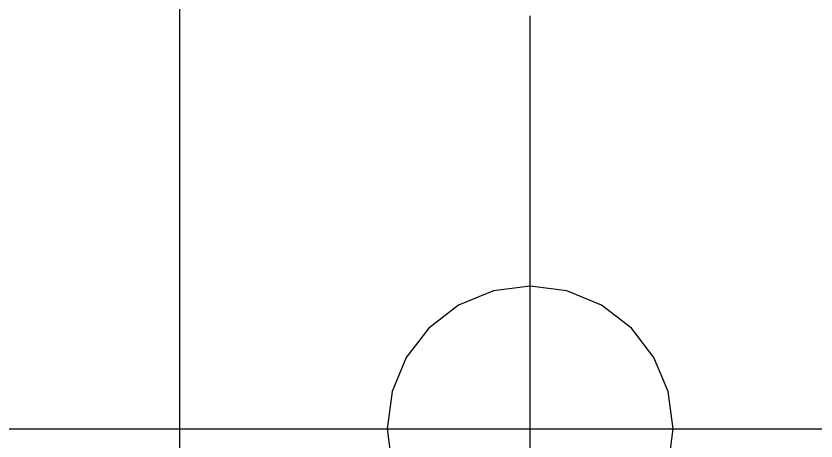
# Model space of a CAD drawing. Extents: x -257 to 298, y -311 to 343.
# Drawn here: x -7.94 to 4.41, y 0.8 to 7.36 of the extents above; entities that cross this region are included whole.
import ezdxf

# ---------------------------------------------------------------- set-up
doc = ezdxf.new("R2010")
doc.units = 0

msp = doc.modelspace()

# ---------------------------------------------------------------- linework, layer by layer
msp.add_line((0, -12.7504), (0, 7.36355))
msp.add_line((0, -12.7504), (0, 7.36355))
at = {"layer": 'Layer 1'}
for p, q in [((-5.41333, 65.3291), (-5.41333, -43.0441)), ((-5.41333, 65.3291), (-5.41333, -43.0441)), ((-5.41333, 65.3291), (-5.41333, -43.0441)), ((-5.41333, 65.3291), (-5.41333, -43.0441)), ((-5.41333, 65.3291), (-5.41333, -43.0441)), ((-0.566862, 3.116643), (-1.104, 2.894781)), ((0, 3.190597), (-0.566862, 3.116643)), ((0.566862, 3.116643), (0, 3.190597)), ((1.104, 2.894781), (0.566862, 3.116643)), ((-1.104, 2.894781), (-1.564707, 2.540537)), ((1.564707, 2.540537), (1.104, 2.894781)), ((-1.564707, 2.540537), (-1.912184, 2.086597)), ((1.912184, 2.086597), (1.564707, 2.540537)), ((-1.912184, 2.086597), (-2.131569, 1.558703)), ((2.131569, 1.558703), (1.912184, 2.086597)), ((-2.131569, 1.558703), (-2.208, 0.982597)), ((2.208, 0.982597), (2.131569, 1.558703)), ((-50.1334, 0.982513), (50.1334, 0.982513)), ((-50.1334, 0.982513), (50.1334, 0.982513)), ((-50.1334, 0.982513), (50.1334, 0.982513)), ((-50.1334, 0.982513), (50.1334, 0.982513)), ((-50.1334, 0.982513), (50.1334, 0.982513)), ((-2.208, 0.982597), (-2.131569, 0.406491)), ((2.131569, 0.406491), (2.208, 0.982597)), ((2.208, 0.982597), (2.208, 0.982597))]:
    msp.add_line(p, q, dxfattribs=at)

doc.saveas('drawing.dxf')
